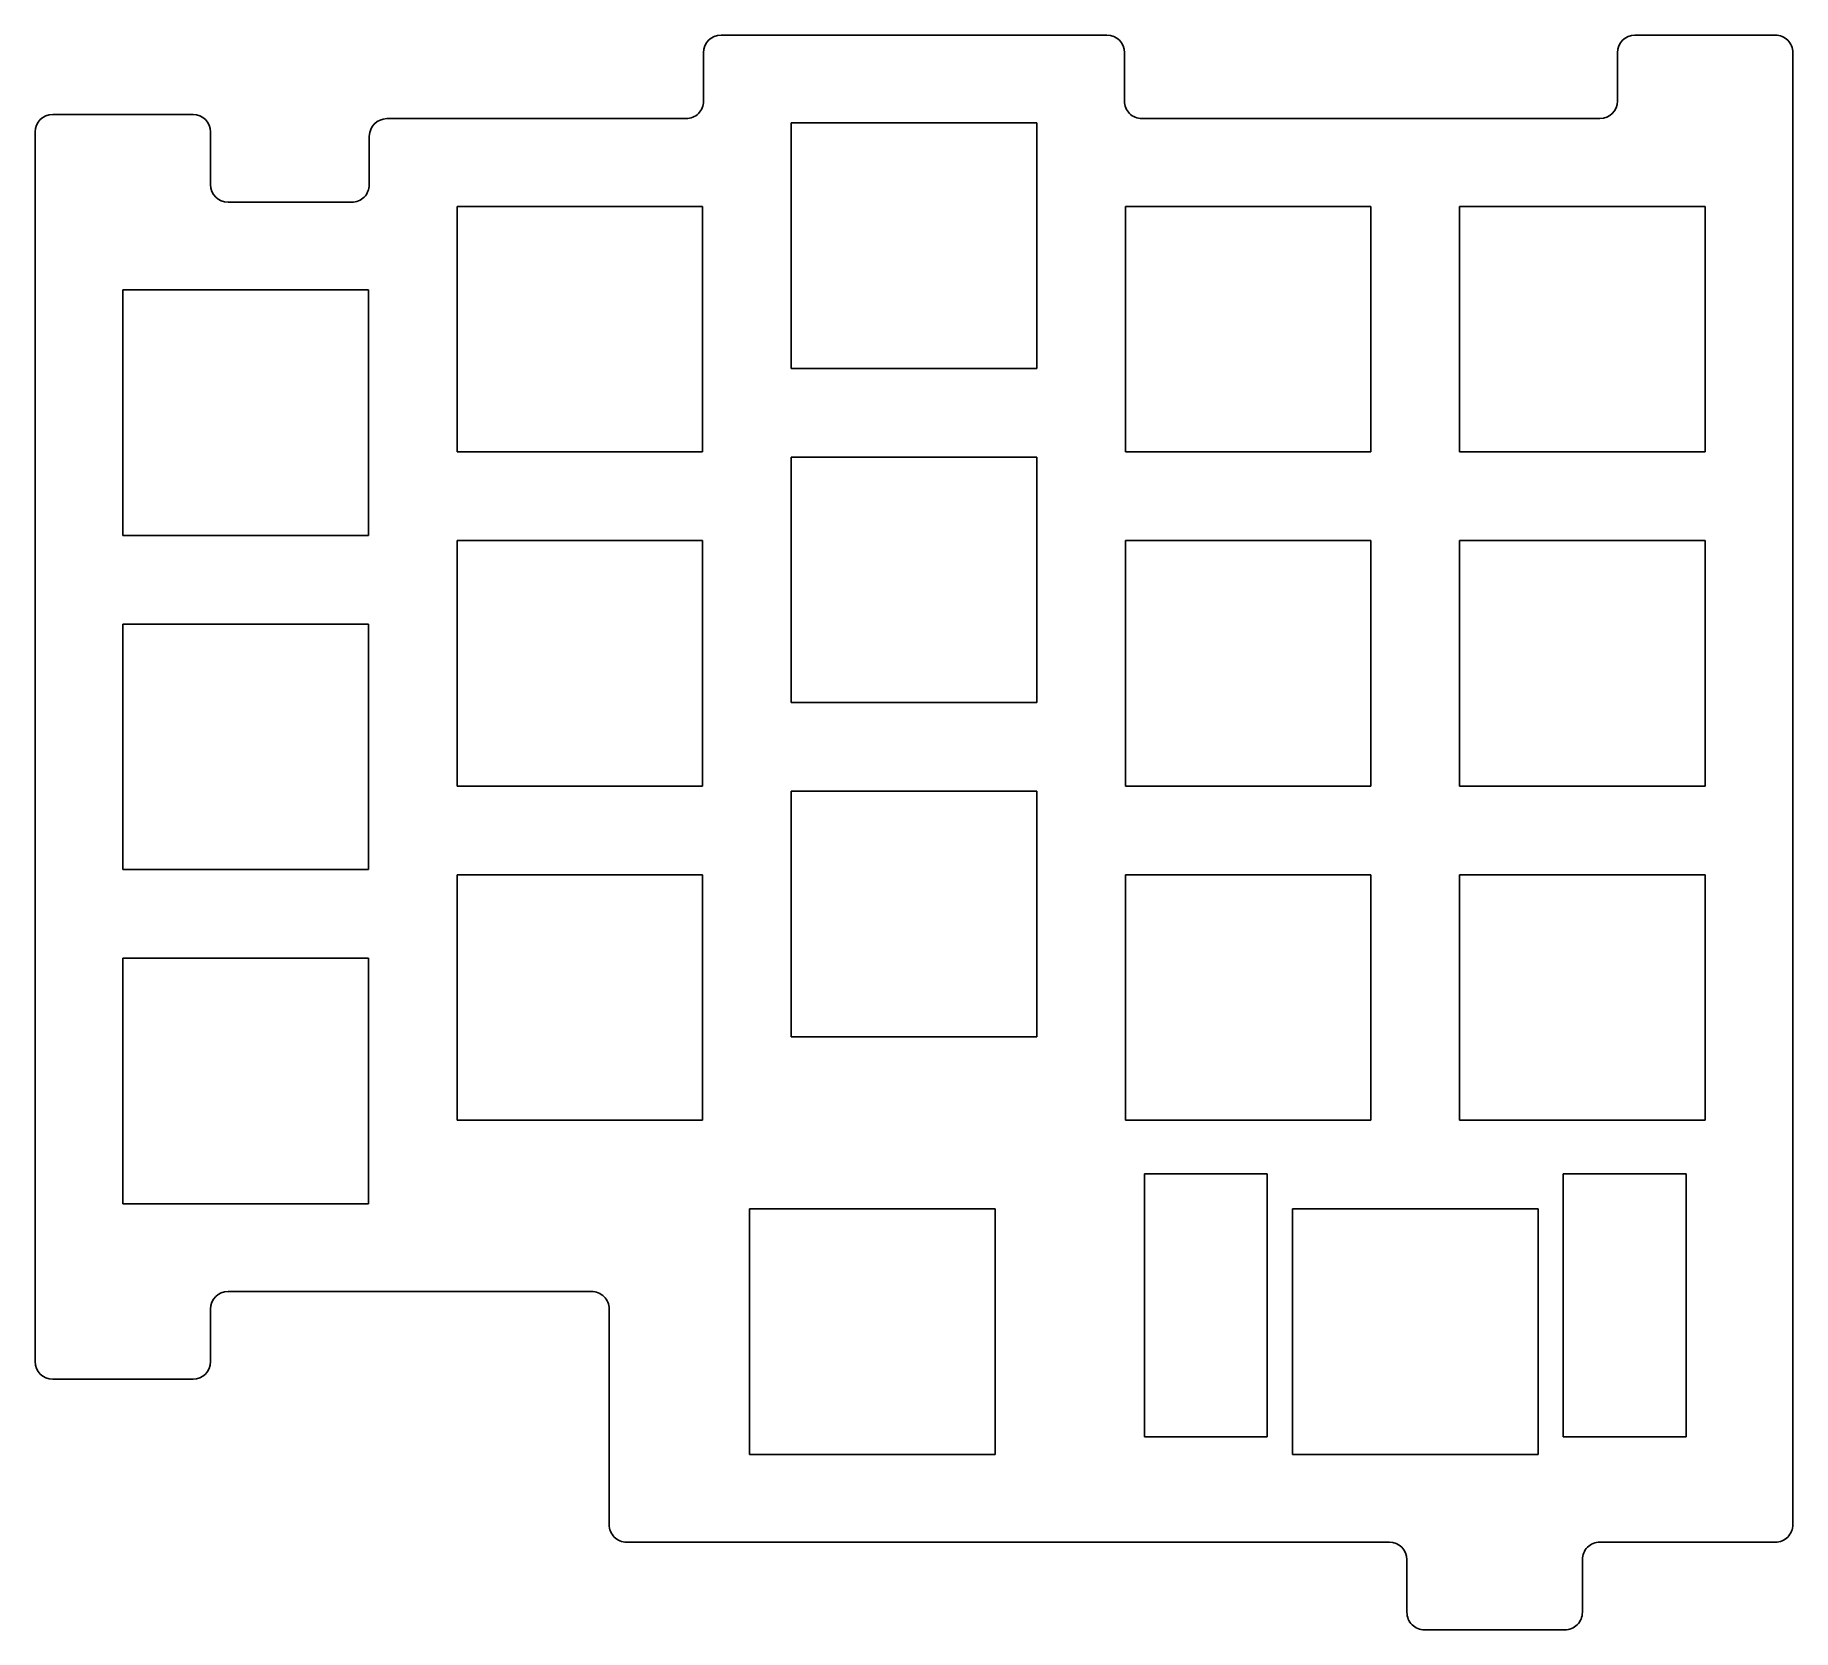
# Model space of a CAD drawing. Extents: x 5 to 105, y 5 to 96.
import ezdxf

# ---------------------------------------------------------------- set-up
doc = ezdxf.new("R2010")
doc.units = 0
doc.layers.add('Layer_1', color=7, linetype='CONTINUOUS')

msp = doc.modelspace()

# ---------------------------------------------------------------- linework, layer by layer
at = {"layer": 'Layer_1', "color": 7}
for p, q in [((66.274937, 96.08512), (44.274956, 96.085176)), ((104.374934, 96.085128), (96.374967, 96.085159)), ((43.274957, 95.085181), (43.274955, 92.325176)), ((67.274914, 92.325159), (67.274961, 95.085169)), ((95.375013, 95.085163), (95.374966, 92.325159)), ((105.374978, 11.175183), (105.374969, 95.085157)), ((14.175424, 91.565213), (6.174951, 91.565188)), ((42.27493, 91.325182), (25.224951, 91.325181)), ((94.374987, 91.325164), (68.27496, 91.325168)), ((5.174946, 90.565188), (5.174924, 20.465173)), ((15.175348, 87.565257), (15.174947, 90.565184)), ((24.224953, 90.325195), (24.22495, 87.565181)), ((48.274951, 77.085171), (48.274956, 91.085174)), ((48.274956, 91.085174), (62.274958, 91.085169)), ((62.274958, 91.085169), (62.274954, 77.085167)), ((23.224926, 86.565196), (16.174947, 86.565183)), ((29.224951, 86.325179), (29.224946, 72.325176)), ((43.224953, 86.325174), (29.224951, 86.325179)), ((43.224949, 72.325172), (43.224953, 86.325174)), ((67.324953, 72.325164), (67.324958, 86.325167)), ((67.324958, 86.325167), (81.324961, 86.325162)), ((81.324961, 86.325162), (81.324956, 72.325159)), ((86.374962, 86.325161), (86.374958, 72.325158)), ((100.374964, 86.325156), (86.374962, 86.325161)), ((100.374961, 72.325153), (100.374964, 86.325156)), ((10.174947, 81.565185), (10.174944, 67.565182)), ((24.174948, 81.56518), (10.174947, 81.565185)), ((24.174943, 67.565177), (24.174948, 81.56518)), ((62.274954, 77.085167), (48.274951, 77.085171)), ((29.224946, 72.325176), (43.224949, 72.325172)), ((81.324956, 72.325159), (67.324953, 72.325164)), ((86.374958, 72.325158), (100.374961, 72.325153)), ((48.27495, 72.03517), (48.274945, 58.035168)), ((62.274952, 72.035166), (48.27495, 72.03517)), ((62.274948, 58.035163), (62.274952, 72.035166)), ((10.174944, 67.565182), (24.174943, 67.565177)), ((29.224944, 67.275175), (29.22494, 53.275173)), ((43.224947, 67.275171), (29.224944, 67.275175)), ((43.224942, 53.275168), (43.224947, 67.275171)), ((67.324947, 53.27516), (67.324952, 67.275163)), ((67.324952, 67.275163), (81.324954, 67.275158)), ((81.324954, 67.275158), (81.32495, 53.275156)), ((86.374955, 67.275157), (86.374952, 53.275154)), ((100.374958, 67.275152), (86.374955, 67.275157)), ((100.374954, 53.27515), (100.374958, 67.275152)), ((10.174939, 48.515178), (10.174942, 62.515181)), ((10.174942, 62.515181), (24.174942, 62.515177)), ((24.174942, 62.515177), (24.174937, 48.515173)), ((48.274945, 58.035168), (62.274948, 58.035163)), ((29.22494, 53.275173), (43.224942, 53.275168)), ((81.32495, 53.275156), (67.324947, 53.27516)), ((86.374952, 53.275154), (100.374954, 53.27515)), ((48.274939, 38.985163), (48.274943, 52.985166)), ((48.274943, 52.985166), (62.274946, 52.985162)), ((62.274946, 52.985162), (62.274941, 38.985159)), ((24.174937, 48.515173), (10.174939, 48.515178)), ((29.224938, 48.225172), (29.224934, 34.225169)), ((43.224941, 48.225167), (29.224938, 48.225172)), ((43.224936, 34.225164), (43.224941, 48.225167)), ((67.324946, 48.225159), (67.324941, 34.225157)), ((81.324948, 48.225155), (67.324946, 48.225159)), ((81.324944, 34.225152), (81.324948, 48.225155)), ((86.374949, 48.225153), (86.374946, 34.225151)), ((100.374952, 48.225149), (86.374949, 48.225153)), ((100.374948, 34.225146), (100.374952, 48.225149)), ((10.174937, 43.465177), (10.174923, 29.465173)), ((24.174936, 43.465172), (10.174937, 43.465177)), ((24.174931, 29.465169), (24.174936, 43.465172)), ((62.274941, 38.985159), (48.274939, 38.985163)), ((29.224934, 34.225169), (43.224936, 34.225164)), ((67.324941, 34.225157), (81.324944, 34.225152)), ((86.374946, 34.225151), (100.374948, 34.225146)), ((68.409935, 16.175152), (68.40994, 31.175156)), ((68.40994, 31.175156), (75.409942, 31.175153)), ((75.409942, 31.175153), (75.409937, 16.17515)), ((92.289946, 31.175148), (92.28994, 16.175145)), ((99.289947, 31.175145), (92.289946, 31.175148)), ((99.289941, 16.175142), (99.289947, 31.175145)), ((10.174923, 29.465173), (24.174931, 29.465169)), ((45.893681, 15.17516), (45.893685, 29.175162)), ((45.893685, 29.175162), (59.893689, 29.175158)), ((59.893689, 29.175158), (59.893684, 15.175155)), ((76.849941, 29.175152), (76.849937, 15.175149)), ((90.849944, 29.175147), (76.849941, 29.175152)), ((90.84994, 15.175145), (90.849944, 29.175147)), ((16.17475, 24.465104), (36.893681, 24.465164)), ((15.17477, 20.465121), (15.174928, 23.465171)), ((37.89371, 23.465118), (37.893678, 11.175161)), ((6.174551, 19.465119), (14.17493, 19.465171)), ((75.409937, 16.17515), (68.409935, 16.175152)), ((92.28994, 16.175145), (99.289941, 16.175142)), ((59.893684, 15.175155), (45.893681, 15.17516)), ((76.849937, 15.175149), (90.84994, 15.175145)), ((38.893703, 10.175122), (82.374936, 10.175146)), ((94.374955, 10.175167), (104.374941, 10.17514)), ((83.374932, 9.175151), (83.374935, 6.175145)), ((93.374975, 6.175184), (93.374939, 9.175143)), ((84.374967, 5.175108), (92.374937, 5.175142))]:
    msp.add_line(p, q, dxfattribs=at)
for points in [[(44.274956, 96.085176), (43.722674, 96.085176), (43.27496, 95.637464), (43.274957, 95.085181)], [(67.274961, 95.085169), (67.274933, 95.637443), (66.827212, 96.085132), (66.274937, 96.08512)], [(96.374967, 96.085159), (95.822702, 96.085134), (95.375015, 95.637428), (95.375013, 95.085163)], [(105.082053, 95.792257), (104.89451, 95.979788), (104.640152, 96.085137), (104.374934, 96.085128)], [(105.374969, 95.085157), (105.374961, 95.350374), (105.269596, 95.604726), (105.082053, 95.792257)], [(43.274955, 92.325176), (43.274953, 92.059956), (43.169592, 91.8056), (42.982051, 91.618064)], [(67.567827, 91.618041), (67.38028, 91.805577), (67.274916, 92.059936), (67.274914, 92.325159)], [(95.374966, 92.325159), (95.374963, 91.772884), (94.927261, 91.325175), (94.374987, 91.325164)], [(6.174951, 91.565188), (5.622775, 91.565047), (5.175218, 91.117387), (5.175205, 90.565211)], [(15.174947, 90.565184), (15.174962, 91.117294), (14.727533, 91.564949), (14.175424, 91.565213)], [(25.224951, 91.325181), (24.672673, 91.32518), (24.224961, 90.877474), (24.224953, 90.325195)], [(42.982051, 91.618064), (42.794509, 91.430529), (42.54015, 91.325175), (42.27493, 91.325182)], [(68.27496, 91.325168), (68.009737, 91.325155), (67.755373, 91.430506), (67.567827, 91.618041)], [(16.174947, 86.565183), (15.62279, 86.565405), (15.175307, 87.0131), (15.175348, 87.565257)], [(24.22495, 87.565181), (24.224946, 87.299963), (24.119584, 87.045609), (23.932043, 86.858076)], [(23.932043, 86.858076), (23.744501, 86.670542), (23.490144, 86.56519), (23.224926, 86.565196)], [(15.174928, 23.465171), (15.174965, 24.01736), (15.622561, 24.465005), (16.17475, 24.465104)], [(36.893681, 24.465164), (37.158911, 24.465172), (37.413279, 24.359812), (37.600823, 24.172265)], [(37.600823, 24.172265), (37.788367, 23.984717), (37.893723, 23.730347), (37.89371, 23.465118)], [(5.174924, 20.465173), (5.174895, 19.913013), (5.622391, 19.465326), (6.174551, 19.465119)], [(14.17493, 19.465171), (14.727133, 19.465259), (15.174742, 19.912918), (15.17477, 20.465121)], [(37.893678, 11.175161), (37.893667, 10.909934), (37.999023, 10.655566), (38.186566, 10.46802)], [(105.082087, 10.468035), (105.269633, 10.655582), (105.37499, 10.909953), (105.374978, 11.175183)], [(38.186566, 10.46802), (38.374109, 10.280475), (38.628475, 10.175115), (38.893703, 10.175122)], [(82.374936, 10.175146), (82.927218, 10.175144), (83.374929, 9.727432), (83.374932, 9.175151)], [(93.667829, 9.882271), (93.85537, 10.069813), (94.109732, 10.175171), (94.374955, 10.175167)], [(104.374941, 10.17514), (104.640172, 10.17513), (104.894542, 10.280489), (105.082087, 10.468035)], [(93.374939, 9.175143), (93.374933, 9.440366), (93.480289, 9.694729), (93.667829, 9.882271)], [(83.374935, 6.175145), (83.374926, 5.909917), (83.480282, 5.655549), (83.667827, 5.468003)], [(93.082083, 5.468037), (93.269629, 5.655584), (93.374986, 5.909954), (93.374975, 6.175184)], [(83.667827, 5.468003), (83.855371, 5.280458), (84.109739, 5.1751), (84.374967, 5.175108)], [(92.374937, 5.175142), (92.640167, 5.175132), (92.894537, 5.280491), (93.082083, 5.468037)]]:
    msp.add_open_spline(points, degree=3, dxfattribs=at)

doc.saveas('drawing.dxf')
